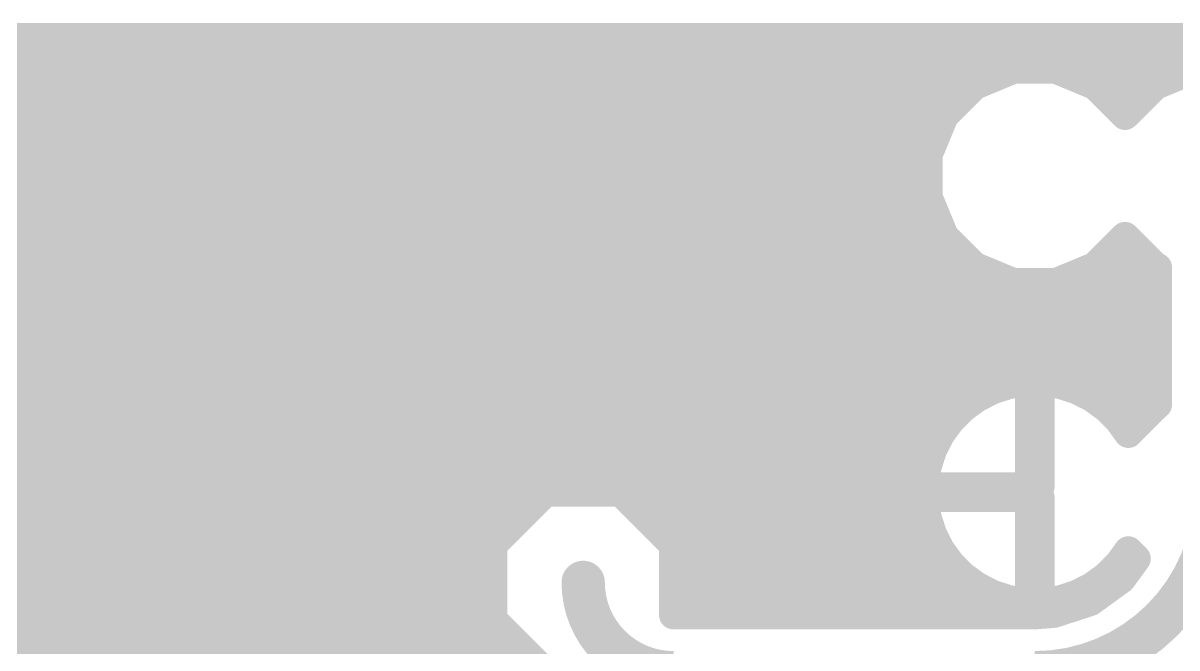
# Model space of a CAD drawing. Extents: x 1 to 45.6, y 2.3 to 35.8.
# Drawn here: x 13.71 to 29.94, y 27.02 to 35.8 of the extents above; entities that cross this region are included whole.
import ezdxf

# ---------------------------------------------------------------- set-up
doc = ezdxf.new("R2010")
doc.units = 0
doc.layers.add('1', color=22, linetype='CONTINUOUS')

msp = doc.modelspace()

# ---------------------------------------------------------------- linework, layer by layer
at = {"layer": '1', "const_width": 0.4064}
for points in [[(7.6397, 35.6008), (38.3417, 35.6008)], [(5.9392, 35.3568), (40.0924, 35.3568)], [(27.6419, 35.1536), (27.0911, 34.9255)], [(28.2381, 35.1536), (27.6419, 35.1536)], [(28.7889, 34.9255), (28.2381, 35.1536)], [(30.1819, 35.1536), (29.6311, 34.9255)], [(4.8732, 34.9504), (27.1513, 34.9504)], [(27.0911, 34.9255), (26.6695, 34.5039)], [(28.7287, 34.9504), (29.6913, 34.9504)], [(29.21, 34.5043), (28.7889, 34.9255)], [(29.6311, 34.9255), (29.21, 34.5043)], [(4.1661, 34.544), (26.7097, 34.544)], [(29.1703, 34.544), (29.2497, 34.544)], [(26.6695, 34.5039), (26.4414, 33.9531)], [(3.5608, 34.1376), (26.5178, 34.1376)], [(26.4414, 33.9531), (26.4414, 33.3569)], [(3.1544, 33.7312), (26.4414, 33.7312)], [(2.748, 33.3248), (26.4547, 33.3248)], [(26.4414, 33.3569), (26.6695, 32.8061)], [(2.4528, 32.9184), (26.623, 32.9184)], [(26.6695, 32.8061), (27.0911, 32.3845)], [(28.7889, 32.3845), (29.21, 32.8057)], [(29.21, 32.8057), (29.6311, 32.3845)], [(2.1812, 32.512), (26.9637, 32.512)], [(28.9163, 32.512), (29.5037, 32.512)], [(27.0911, 32.3845), (27.6419, 32.1564)], [(28.2381, 32.1564), (28.7889, 32.3845)], [(29.6311, 32.3845), (29.6672, 32.3696)], [(29.6672, 32.3696), (29.6672, 30.4404)], [(1.9354, 32.1056), (29.6672, 32.1056)], [(27.6419, 32.1564), (28.2381, 32.1564)], [(1.767, 31.6992), (29.6672, 31.6992)], [(1.5987, 31.2928), (29.6672, 31.2928)], [(1.4643, 30.8864), (29.6672, 30.8864)], [(27.3452, 30.6459), (27.1279, 30.5352)], [(27.5772, 30.7212), (27.3452, 30.6459)], [(27.8181, 30.7594), (27.5772, 30.7212)], [(27.8638, 30.7594), (27.8181, 30.7594)], [(27.8638, 29.2862), (27.8638, 30.7594)], [(28.0619, 30.7594), (28.0162, 30.7594)], [(28.0162, 30.7594), (28.0162, 29.2862)], [(28.3028, 30.7212), (28.0619, 30.7594)], [(28.5348, 30.6459), (28.3028, 30.7212)], [(28.7521, 30.5352), (28.5348, 30.6459)], [(1.3835, 30.48), (27.052, 30.48)], [(27.1279, 30.5352), (26.9306, 30.3918)], [(27.8638, 30.48), (28.0162, 30.48)], [(28.9494, 30.3918), (28.7521, 30.5352)], [(28.828, 30.48), (29.6672, 30.48)], [(26.9306, 30.3918), (26.7582, 30.2194)], [(29.1218, 30.2194), (28.9494, 30.3918)], [(29.6599, 30.4374), (29.2565, 30.034)], [(29.6672, 30.4404), (29.6599, 30.4374)], [(26.7582, 30.2194), (26.6148, 30.0221)], [(29.2565, 30.034), (29.1218, 30.2194)], [(1.3026, 30.0736), (26.6523, 30.0736)], [(26.6148, 30.0221), (26.5041, 29.8048)], [(27.8638, 30.0736), (28.0162, 30.0736)], [(29.2277, 30.0736), (29.2961, 30.0736)], [(1.2431, 29.6672), (26.4594, 29.6672)], [(26.5041, 29.8048), (26.4288, 29.5728)], [(27.8638, 29.6672), (28.0162, 29.6672)], [(26.4288, 29.5728), (26.3906, 29.3319)], [(26.3906, 29.3319), (26.3906, 29.2862)], [(1.2232, 29.2608), (27.8638, 29.2608)], [(21.064, 29.21), (20.32, 28.466)], [(22.116, 29.21), (21.064, 29.21)], [(22.86, 28.466), (22.116, 29.21)], [(26.3906, 29.2862), (27.8638, 29.2862)], [(28.0162, 29.2862), (27.8638, 29.2862)], [(27.8638, 29.2862), (27.8638, 29.1338)], [(27.8638, 29.1338), (26.3906, 29.1338)], [(26.3906, 29.1338), (26.3906, 29.0881)], [(26.3906, 29.0881), (26.4288, 28.8472)], [(27.8638, 27.6606), (27.8638, 29.1338)], [(27.8638, 29.1338), (28.0162, 29.1338)], [(28.0162, 29.1338), (28.0162, 27.6606)], [(9.7716, 28.8544), (20.7084, 28.8544)], [(22.4716, 28.8544), (26.4276, 28.8544)], [(26.4288, 28.8472), (26.5041, 28.6152)], [(27.8638, 28.8544), (28.0162, 28.8544)], [(26.5041, 28.6152), (26.6148, 28.3979)], [(10.16, 28.448), (20.32, 28.448)], [(20.32, 28.466), (20.32, 27.4139)], [(22.86, 27.4828), (22.86, 28.466)], [(22.86, 28.448), (26.5893, 28.448)], [(26.6148, 28.3979), (26.7582, 28.2006)], [(27.8638, 28.448), (28.0162, 28.448)], [(29.1218, 28.2006), (29.2565, 28.386)], [(29.2565, 28.386), (29.3686, 28.2739)], [(26.7582, 28.2006), (26.9306, 28.0282)], [(28.9494, 28.0282), (29.1218, 28.2006)], [(29.3686, 28.2739), (29.1613, 27.9887)], [(10.16, 28.0416), (20.32, 28.0416)], [(22.86, 28.0416), (26.9172, 28.0416)], [(27.8638, 28.0416), (28.0162, 28.0416)], [(28.9628, 28.0416), (29.1998, 28.0416)], [(26.9306, 28.0282), (27.1279, 27.8848)], [(27.1279, 27.8848), (27.3452, 27.7741)], [(28.5348, 27.7741), (28.7521, 27.8848)], [(29.1613, 27.9887), (28.7241, 27.6711)], [(28.7521, 27.8848), (28.9494, 28.0282)], [(27.3452, 27.7741), (27.5772, 27.6988)], [(28.3028, 27.6988), (28.5348, 27.7741)], [(10.16, 27.6352), (20.32, 27.6352)], [(22.86, 27.6352), (28.6138, 27.6352)], [(27.5772, 27.6988), (27.8181, 27.6606)], [(27.8181, 27.6606), (27.8638, 27.6606)], [(28.0162, 27.6606), (28.0619, 27.6606)], [(28.0619, 27.6606), (28.3028, 27.6988)], [(28.7241, 27.6711), (28.2102, 27.5041)], [(20.32, 27.4139), (21.064, 26.67)], [(27.94, 27.4828), (22.86, 27.4828)], [(28.2102, 27.5041), (27.94, 27.4828)], [(9.9748, 27.2288), (20.5052, 27.2288)], [(10.0381, 26.8224), (20.9116, 26.8224)]]:
    msp.add_lwpolyline(points, dxfattribs=at)
at = {"layer": '1'}
for points, const_width in [([(27.6419, 35.2552, 1), (27.6419, 35.052)], 0.2032), ([(27.6808, 35.0597, 1), (27.603, 35.2475)], 0.2032), ([(28.277, 35.2475, 1), (28.1992, 35.0597)], 0.2032), ([(28.2381, 35.052, 1), (28.2381, 35.2552)], 0.2032), ([(27.0522, 35.0193, 1), (27.13, 34.8316)], 0.2032), ([(27.163, 34.8536, 1), (27.0193, 34.9973)], 0.2032), ([(27.1513, 34.8488, 1), (27.1513, 35.052)], 0.2032), ([(28.7287, 35.052, 1), (28.7287, 34.8488)], 0.2032), ([(28.8607, 34.9973, 1), (28.717, 34.8536)], 0.2032), ([(28.75, 34.8316, 1), (28.8278, 35.0193)], 0.2032), ([(29.5922, 35.0193, 1), (29.67, 34.8316)], 0.2032), ([(29.703, 34.8536, 1), (29.5593, 34.9973)], 0.2032), ([(29.6913, 34.8488, 1), (29.6913, 35.052)], 0.2032), ([(26.7097, 34.4424, 1), (26.7097, 34.6456)], 0.2032), ([(29.1703, 34.6456, 1), (29.1703, 34.4424)], 0.2032), ([(29.2497, 34.4424, 1), (29.2497, 34.6456)], 0.2032), ([(26.5977, 34.5757, 1), (26.7414, 34.432)], 0.2032), ([(26.7634, 34.465, 1), (26.5757, 34.5428)], 0.2032), ([(29.1382, 34.5762, 1), (29.2818, 34.4325)], 0.2032), ([(29.1382, 34.4325, 1), (29.2818, 34.5762)], 0.2032), ([(26.5178, 34.036, 1), (26.5178, 34.2392)], 0.2032), ([(26.543, 33.9531, 1), (26.3398, 33.9531)], 0.2032), ([(26.3475, 33.992, 1), (26.5353, 33.9142)], 0.2032), ([(26.4414, 33.6296, 1), (26.4414, 33.8328)], 0.2032), ([(26.5353, 33.3958, 1), (26.3475, 33.318)], 0.2032), ([(26.3398, 33.3569, 1), (26.543, 33.3569)], 0.2032), ([(26.4547, 33.2232, 1), (26.4547, 33.4264)], 0.2032), ([(26.623, 32.8168, 1), (26.623, 33.02)], 0.2032), ([(26.7414, 32.878, 1), (26.5977, 32.7343)], 0.2032), ([(26.5757, 32.7672, 1), (26.7634, 32.845)], 0.2032), ([(29.2818, 32.8775, 1), (29.1382, 32.7338)], 0.2032), ([(29.2818, 32.7338, 1), (29.1382, 32.8775)], 0.2032), ([(26.9637, 32.4104, 1), (26.9637, 32.6136)], 0.2032), ([(28.9163, 32.6136, 1), (28.9163, 32.4104)], 0.2032), ([(29.5037, 32.4104, 1), (29.5037, 32.6136)], 0.2032), ([(27.13, 32.4784, 1), (27.0522, 32.2907)], 0.2032), ([(27.0193, 32.3127, 1), (27.163, 32.4564)], 0.2032), ([(28.717, 32.4564, 1), (28.8607, 32.3127)], 0.2032), ([(28.8278, 32.2907, 1), (28.75, 32.4784)], 0.2032), ([(29.67, 32.4784, 1), (29.5922, 32.2907)], 0.2032), ([(29.5593, 32.3127, 1), (29.703, 32.4564)], 0.2032), ([(29.7688, 32.3696, 1), (29.5656, 32.3696)], 0.2032), ([(29.6283, 32.2757, 1), (29.7061, 32.4635)], 0.2032), ([(27.6419, 32.258, 1), (27.6419, 32.0548)], 0.2032), ([(27.603, 32.0625, 1), (27.6808, 32.2503)], 0.2032), ([(28.1992, 32.2503, 1), (28.277, 32.0625)], 0.2032), ([(28.2381, 32.0548, 1), (28.2381, 32.258)], 0.2032), ([(29.6672, 32.004, 1), (29.6672, 32.2072)], 0.2032), ([(29.6672, 31.5976, 1), (29.6672, 31.8008)], 0.2032), ([(29.6672, 31.1912, 1), (29.6672, 31.3944)], 0.2032), ([(29.6672, 30.7848, 1), (29.6672, 30.988)], 0.2032), ([(27.3138, 30.7425, 1), (27.3766, 30.5493)], 0.2032), ([(27.3914, 30.5554, 1), (27.2991, 30.7364)], 0.2032), ([(27.5613, 30.8216, 1), (27.5931, 30.6209)], 0.2032), ([(27.6086, 30.6246, 1), (27.5458, 30.8179)], 0.2032), ([(27.8181, 30.861, 1), (27.8181, 30.6578)], 0.2032), ([(27.9654, 30.7594, 1), (27.7622, 30.7594)], 0.2032), ([(27.8339, 30.659, 1), (27.8022, 30.8597)], 0.2032), ([(27.8638, 30.6578, 1), (27.8638, 30.861)], 0.2032), ([(28.0162, 30.861, 1), (28.0162, 30.6578)], 0.2032), ([(28.1178, 30.7594, 1), (27.9146, 30.7594)], 0.2032), ([(28.0778, 30.8597, 1), (28.046, 30.659)], 0.2032), ([(28.0619, 30.6578, 1), (28.0619, 30.861)], 0.2032), ([(28.3342, 30.8179, 1), (28.2714, 30.6246)], 0.2032), ([(28.2869, 30.6209, 1), (28.3187, 30.8216)], 0.2032), ([(28.5809, 30.7364, 1), (28.4886, 30.5554)], 0.2032), ([(28.5034, 30.5493, 1), (28.5662, 30.7425)], 0.2032), ([(27.0818, 30.6257, 1), (27.1741, 30.4446)], 0.2032), ([(27.052, 30.3784, 1), (27.052, 30.5816)], 0.2032), ([(27.1877, 30.453, 1), (27.0682, 30.6174)], 0.2032), ([(27.8638, 30.5816, 1), (27.8638, 30.3784)], 0.2032), ([(28.0162, 30.3784, 1), (28.0162, 30.5816)], 0.2032), ([(28.8118, 30.6174, 1), (28.6923, 30.453)], 0.2032), ([(28.7059, 30.4446, 1), (28.7982, 30.6257)], 0.2032), ([(28.828, 30.5816, 1), (28.828, 30.3784)], 0.2032), ([(29.6672, 30.3784, 1), (29.6672, 30.5816)], 0.2032), ([(26.8709, 30.474, 1), (26.9904, 30.3096)], 0.2032), ([(27.0025, 30.32, 1), (26.8588, 30.4637)], 0.2032), ([(29.0212, 30.4637, 1), (28.8775, 30.32)], 0.2032), ([(28.8896, 30.3096, 1), (29.0091, 30.474)], 0.2032), ([(29.621, 30.5313, 1), (29.6987, 30.3435)], 0.2032), ([(29.5656, 30.4404, 1), (29.7688, 30.4404)], 0.2032), ([(29.7317, 30.3655, 1), (29.588, 30.5092)], 0.2032), ([(29.7061, 30.3465, 1), (29.6283, 30.5343)], 0.2032), ([(26.6863, 30.2912, 1), (26.83, 30.1475)], 0.2032), ([(26.8404, 30.1596, 1), (26.676, 30.2791)], 0.2032), ([(29.204, 30.2791, 1), (29.0396, 30.1596)], 0.2032), ([(29.05, 30.1475, 1), (29.1937, 30.2912)], 0.2032), ([(26.5326, 30.0818, 1), (26.697, 29.9623)], 0.2032), ([(26.7054, 29.9759, 1), (26.5243, 30.0682)], 0.2032), ([(26.6523, 29.972, 1), (26.6523, 30.1752)], 0.2032), ([(27.8638, 30.1752, 1), (27.8638, 29.972)], 0.2032), ([(28.0162, 29.972, 1), (28.0162, 30.1752)], 0.2032), ([(29.2277, 30.1752, 1), (29.2277, 29.972)], 0.2032), ([(29.1847, 30.1058, 1), (29.3283, 29.9621)], 0.2032), ([(29.1743, 29.9743, 1), (29.3387, 30.0937)], 0.2032), ([(29.2961, 29.972, 1), (29.2961, 30.1752)], 0.2032), ([(26.4136, 29.8509, 1), (26.5946, 29.7586)], 0.2032), ([(26.6007, 29.7734, 1), (26.4075, 29.8362)], 0.2032), ([(26.4594, 29.5656, 1), (26.4594, 29.7688)], 0.2032), ([(27.8638, 29.7688, 1), (27.8638, 29.5656)], 0.2032), ([(28.0162, 29.5656, 1), (28.0162, 29.7688)], 0.2032), ([(26.3321, 29.6042, 1), (26.5254, 29.5414)], 0.2032), ([(26.5291, 29.5569, 1), (26.3284, 29.5887)], 0.2032), ([(26.4922, 29.3319, 1), (26.289, 29.3319)], 0.2032), ([(21.064, 29.3116, 1), (21.064, 29.1084)], 0.2032), ([(21.1358, 29.1382, 1), (20.9921, 29.2818)], 0.2032), ([(22.1879, 29.2818, 1), (22.0442, 29.1382)], 0.2032), ([(22.116, 29.1084, 1), (22.116, 29.3116)], 0.2032), ([(26.3906, 29.3878, 1), (26.3906, 29.1846)], 0.2032), ([(26.2903, 29.3478, 1), (26.4909, 29.316)], 0.2032), ([(26.289, 29.2862, 1), (26.4922, 29.2862)], 0.2032), ([(27.94, 26.67, 0.4142), (30.48, 29.21)], 0.6096), ([(27.8638, 29.3878, 1), (27.8638, 29.1846)], 0.2032), ([(27.9654, 29.2862, 1), (27.7622, 29.2862)], 0.2032), ([(27.7622, 29.2862, 1), (27.9654, 29.2862)], 0.2032), ([(27.8638, 29.1846, 1), (27.8638, 29.3878)], 0.2032), ([(27.8638, 29.1592, 1), (27.8638, 29.3624)], 0.2032), ([(27.9146, 29.2862, 1), (28.1178, 29.2862)], 0.2032), ([(28.0162, 29.1846, 1), (28.0162, 29.3878)], 0.2032), ([(28.575, 24.765, 0.4142), (33.02, 29.21)], 0.6096), ([(26.3906, 29.2354, 1), (26.3906, 29.0322)], 0.2032), ([(26.4922, 29.1338, 1), (26.289, 29.1338)], 0.2032), ([(26.4909, 29.1039, 1), (26.2903, 29.0722)], 0.2032), ([(27.9654, 29.1338, 1), (27.7622, 29.1338)], 0.2032), ([(27.8638, 29.2354, 1), (27.8638, 29.0322)], 0.2032), ([(27.7622, 29.1338, 1), (27.9654, 29.1338)], 0.2032), ([(27.8638, 29.0322, 1), (27.8638, 29.2354)], 0.2032), ([(28.1178, 29.1338, 1), (27.9146, 29.1338)], 0.2032), ([(28.0162, 29.0322, 1), (28.0162, 29.2354)], 0.2032), ([(20.7084, 28.7528, 1), (20.7084, 28.956)], 0.2032), ([(22.4716, 28.956, 1), (22.4716, 28.7528)], 0.2032), ([(26.289, 29.0881, 1), (26.4922, 29.0881)], 0.2032), ([(26.5254, 28.8786, 1), (26.3321, 28.8158)], 0.2032), ([(26.4276, 28.7528, 1), (26.4276, 28.956)], 0.2032), ([(27.8638, 28.956, 1), (27.8638, 28.7528)], 0.2032), ([(28.0162, 28.7528, 1), (28.0162, 28.956)], 0.2032), ([(26.3284, 28.8313, 1), (26.5291, 28.8631)], 0.2032), ([(26.5946, 28.6614, 1), (26.4136, 28.5691)], 0.2032), ([(26.4075, 28.5838, 1), (26.6007, 28.6466)], 0.2032), ([(20.4216, 28.466, 1), (20.2184, 28.466)], 0.2032), ([(20.2482, 28.5379, 1), (20.3918, 28.3942)], 0.2032), ([(20.32, 28.3464, 1), (20.32, 28.5496)], 0.2032), ([(22.9616, 28.466, 1), (22.7584, 28.466)], 0.2032), ([(22.86, 28.5496, 1), (22.86, 28.3464)], 0.2032), ([(22.7882, 28.3942, 1), (22.9318, 28.5379)], 0.2032), ([(26.697, 28.4577, 1), (26.5326, 28.3382)], 0.2032), ([(26.5893, 28.3464, 1), (26.5893, 28.5496)], 0.2032), ([(27.8638, 28.5496, 1), (27.8638, 28.3464)], 0.2032), ([(28.0162, 28.3464, 1), (28.0162, 28.5496)], 0.2032), ([(29.3283, 28.4578, 1), (29.1847, 28.3142)], 0.2032), ([(29.3387, 28.3263, 1), (29.1743, 28.4457)], 0.2032), ([(26.5243, 28.3518, 1), (26.7054, 28.4441)], 0.2032), ([(26.83, 28.2725, 1), (26.6863, 28.1288)], 0.2032), ([(29.1937, 28.1288, 1), (29.05, 28.2725)], 0.2032), ([(29.4508, 28.2142, 1), (29.2864, 28.3337)], 0.2032), ([(29.2967, 28.2021, 1), (29.4404, 28.3458)], 0.2032), ([(20.32, 27.94, 1), (20.32, 28.1432)], 0.2032), ([(21.59, 27.94, 0.4142), (22.86, 26.67)], 0.6096), ([(21.7424, 27.94, 1), (21.4376, 27.94)], 0.3048), ([(22.86, 28.1432, 1), (22.86, 27.94)], 0.2032), ([(26.676, 28.1409, 1), (26.8404, 28.2604)], 0.2032), ([(26.9172, 27.94, 1), (26.9172, 28.1432)], 0.2032), ([(27.8638, 28.1432, 1), (27.8638, 27.94)], 0.2032), ([(28.0162, 27.94, 1), (28.0162, 28.1432)], 0.2032), ([(28.9628, 28.1432, 1), (28.9628, 27.94)], 0.2032), ([(29.0396, 28.2603, 1), (29.204, 28.1409)], 0.2032), ([(29.1998, 27.94, 1), (29.1998, 28.1432)], 0.2032), ([(26.9904, 28.1104, 1), (26.8709, 27.946)], 0.2032), ([(26.8588, 27.9563, 1), (27.0025, 28.1)], 0.2032), ([(27.1741, 27.9754, 1), (27.0818, 27.7943)], 0.2032), ([(28.7982, 27.7943, 1), (28.7059, 27.9754)], 0.2032), ([(28.8775, 28.1, 1), (29.0212, 27.9563)], 0.2032), ([(29.0091, 27.946, 1), (28.8896, 28.1104)], 0.2032), ([(29.0791, 28.0484, 1), (29.2435, 27.929)], 0.2032), ([(29.221, 27.9065, 1), (29.1016, 28.0709)], 0.2032), ([(27.0682, 27.8026, 1), (27.1877, 27.967)], 0.2032), ([(27.3766, 27.8707, 1), (27.3138, 27.6775)], 0.2032), ([(27.2991, 27.6836, 1), (27.3914, 27.8646)], 0.2032), ([(28.4886, 27.8646, 1), (28.5809, 27.6836)], 0.2032), ([(28.5662, 27.6775, 1), (28.5034, 27.8707)], 0.2032), ([(28.6923, 27.967, 1), (28.8118, 27.8026)], 0.2032), ([(20.32, 27.5336, 1), (20.32, 27.7368)], 0.2032), ([(22.86, 27.7368, 1), (22.86, 27.5336)], 0.2032), ([(27.5931, 27.7991, 1), (27.5613, 27.5984)], 0.2032), ([(27.5458, 27.6021, 1), (27.6086, 27.7954)], 0.2032), ([(27.8181, 27.7622, 1), (27.8181, 27.559)], 0.2032), ([(27.7622, 27.6606, 1), (27.9654, 27.6606)], 0.2032), ([(27.8022, 27.5603, 1), (27.8339, 27.7609)], 0.2032), ([(27.8638, 27.559, 1), (27.8638, 27.7622)], 0.2032), ([(28.0162, 27.7622, 1), (28.0162, 27.559)], 0.2032), ([(27.9146, 27.6606, 1), (28.1178, 27.6606)], 0.2032), ([(28.046, 27.7609, 1), (28.0778, 27.5603)], 0.2032), ([(28.0619, 27.559, 1), (28.0619, 27.7622)], 0.2032), ([(28.2714, 27.7954, 1), (28.3342, 27.6021)], 0.2032), ([(28.3187, 27.5984, 1), (28.2869, 27.7991)], 0.2032), ([(28.6138, 27.5336, 1), (28.6138, 27.7368)], 0.2032), ([(28.6644, 27.7532, 1), (28.7839, 27.5889)], 0.2032), ([(28.7555, 27.5744, 1), (28.6927, 27.7677)], 0.2032), ([(20.3918, 27.4858, 1), (20.2482, 27.3421)], 0.2032), ([(22.86, 27.5844, 1), (22.86, 27.3812)], 0.2032), ([(22.7584, 27.4828, 1), (22.9616, 27.4828)], 0.2032), ([(27.932, 27.5841, 1), (27.948, 27.3815)], 0.2032), ([(27.94, 27.3812, 1), (27.94, 27.5844)], 0.2032), ([(28.1788, 27.6007, 1), (28.2416, 27.4074)], 0.2032), ([(28.2182, 27.4028, 1), (28.2022, 27.6053)], 0.2032), ([(20.2184, 27.4139, 1), (20.4216, 27.4139)], 0.2032), ([(20.5052, 27.1272, 1), (20.5052, 27.3304)], 0.2032), ([(20.9116, 26.7208, 1), (20.9116, 26.924)], 0.2032)]:
    msp.add_lwpolyline(points, format="xyb", dxfattribs=dict(at, const_width=const_width))

doc.saveas('drawing.dxf')
